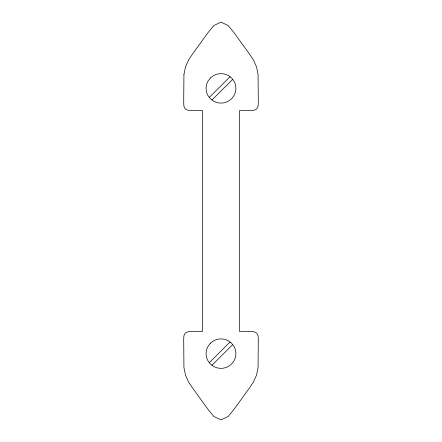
<?xml version="1.0" encoding="UTF-8"?>
<svg xmlns="http://www.w3.org/2000/svg" width="442" height="442" viewBox="0 0 442 442"><rect width="100%" height="100%" fill="white"/><g stroke="black" fill="none" stroke-linecap="round" stroke-linejoin="round"><path stroke-width="0.66" d="M209.342 97.356L230.006 76.77M211.994 99.958L232.658 79.372M209.342 362.628L230.006 342.042M211.994 365.23L232.658 344.644M183.927 74.499L183.706 103.102L183.894 106.196L185.248 108.947L188.032 110.285L202.353 110.472L202.353 331.528L188.032 331.715L185.248 333.053L183.894 335.804L183.706 338.898L183.927 367.501L185.496 375.175L188.734 382.319L192.375 387.733L207.994 409.336L213.79 416.436L221 419.9L228.21 416.436L234.006 409.336L249.625 387.733L253.266 382.319L256.504 375.175L258.073 367.501L258.294 338.898L258.106 335.804L256.752 333.053L253.968 331.715L239.647 331.528L239.647 110.472L253.968 110.285L256.752 108.947L258.106 106.196L258.294 103.102L258.073 74.499L256.504 66.825L253.266 59.681L249.625 54.267L234.006 32.664L228.21 25.564L221 22.1L213.79 25.564L207.994 32.664L192.375 54.267L188.734 59.681L185.496 66.825L183.927 74.499M210.453 77.941L208.083 80.996A14.592 14.592 0 0 0 208.083 95.732L210.453 98.787L213.541 101.13A15.072 15.072 0 0 0 228.459 101.124L231.547 98.787L233.917 95.732A14.592 14.592 0 0 0 233.917 80.996L231.547 77.941L228.459 75.604A15.072 15.072 0 0 0 213.541 75.604L210.453 77.941M210.453 343.213L208.083 346.268A14.592 14.592 0 0 0 208.083 361.003L210.453 364.059L213.541 366.396A15.072 15.072 0 0 0 228.459 366.396L231.547 364.059L233.917 361.003A14.592 14.592 0 0 0 233.917 346.268L231.547 343.213L228.459 340.87A15.072 15.072 0 0 0 213.541 340.876L210.453 343.213"/></g></svg>
